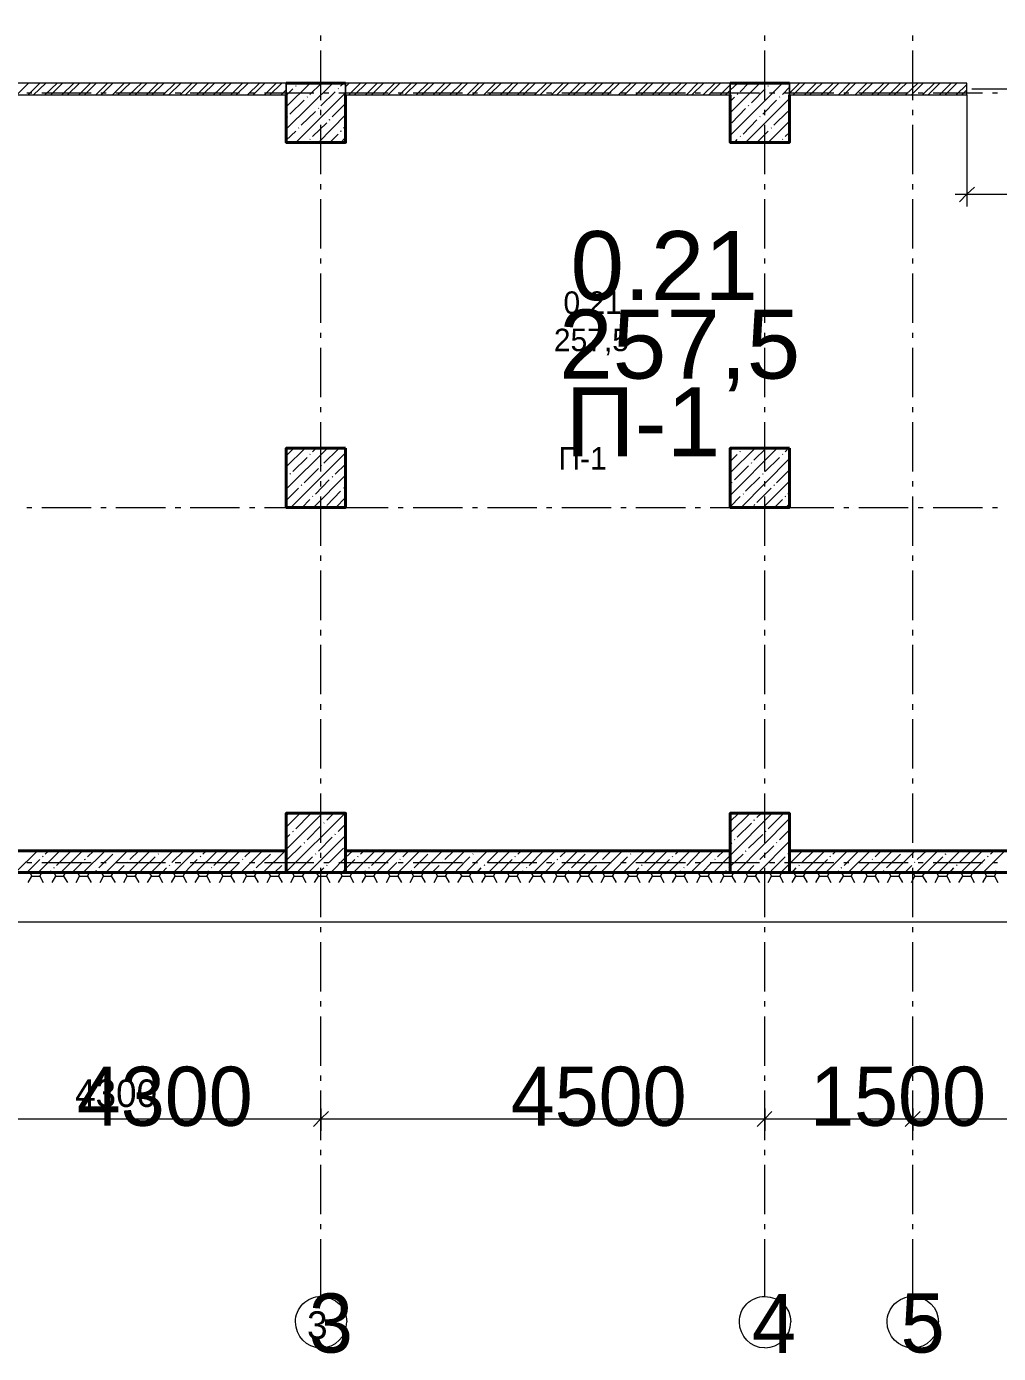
# Model space of a CAD drawing. Header units: millimetres. Extents: x -249154 to 415037, y -45458 to 354837.
# Drawn here: x -225100 to -215240, y -3469 to 9990 of the extents above; entities that cross this region are included whole.
import ezdxf

# ---------------------------------------------------------------- set-up
doc = ezdxf.new("R2010")
doc.units = ezdxf.units.MM
doc.layers.add('PDF _Текст', color=7, linetype='Continuous')
doc.styles.get("Standard").update_dxf_attribs({"font": 'arial.ttf'})

msp = doc.modelspace()

# ---------------------------------------------------------------- linework, layer by layer
at = {"lineweight": 9}
for points in [[(-191611, 25247), (-191611, 25650), (-195996, 25650), (-195996, 29132), (-230738, 29132), (-230738, 909), (-191611, 909), (-191611, 1308)], [(-222113, 9844), (-222113, 9899)], [(-217610, 9844), (-217610, 9899)], [(-216110, 9844), (-216110, 9899)], [(-222113, 9242), (-222113, 9746)], [(-217610, 9242), (-217610, 9746)], [(-216110, 9242), (-216110, 9746)], [(-225197, 9297), (-225079, 9416)], [(-225095, 9319), (-225045, 9319)], [(-225083, 9297), (-224964, 9416)], [(-225028, 9297), (-224905, 9416)], [(-224943, 9319), (-224443, 9319)], [(-224913, 9297), (-224790, 9416)], [(-224854, 9297), (-224735, 9416)], [(-224740, 9297), (-224621, 9416)], [(-224685, 9297), (-224562, 9416)], [(-224570, 9297), (-224452, 9416)], [(-224511, 9297), (-224392, 9416)], [(-224396, 9297), (-224278, 9416)], [(-224346, 9319), (-224291, 9319)], [(-224341, 9297), (-224223, 9416)], [(-224227, 9297), (-224108, 9416)], [(-224193, 9319), (-223689, 9319)], [(-224172, 9297), (-224049, 9416)], [(-224058, 9297), (-223935, 9416)], [(-223998, 9297), (-223880, 9416)], [(-223884, 9297), (-223765, 9416)], [(-223829, 9297), (-223706, 9416)], [(-223714, 9297), (-223592, 9416)], [(-223655, 9297), (-223536, 9416)], [(-223592, 9319), (-223536, 9319)], [(-223541, 9297), (-223422, 9416)], [(-223486, 9297), (-223367, 9416)], [(-223439, 9319), (-222939, 9319)], [(-223371, 9297), (-223253, 9416)], [(-223316, 9297), (-223193, 9416)], [(-223202, 9297), (-223079, 9416)], [(-223143, 9297), (-223024, 9416)], [(-223028, 9297), (-222910, 9416)], [(-222973, 9297), (-222850, 9416)], [(-222859, 9297), (-222736, 9416)], [(-222837, 9319), (-222782, 9319)], [(-222799, 9297), (-222681, 9416)], [(-222685, 9297), (-222566, 9416)], [(-222685, 9319), (-222185, 9319)], [(-222630, 9297), (-222511, 9416)], [(-222516, 9297), (-222465, 9348)], [(-222465, 9403), (-222452, 9416)], [(-222465, 9174), (-222223, 9416)], [(-222465, 8950), (-221994, 9416)], [(-222465, 9416), (-222465, 9297)], [(-222465, 9289), (-222397, 9357)], [(-222367, 9386), (-222363, 9391)], [(-222367, 8814), (-221863, 9319)], [(-222342, 9416), (-222338, 9416)], [(-222227, 9302), (-222109, 9416)], [(-222113, 9187), (-221969, 9327)], [(-222083, 9319), (-222033, 9319)], [(-221939, 9357), (-221935, 9361)], [(-221931, 9319), (-221431, 9319)], [(-221914, 9386), (-221880, 9416)], [(-221863, 9378), (-221825, 9416)], [(-221863, 9297), (-221863, 9416)], [(-221829, 9297), (-221711, 9416)], [(-221774, 9297), (-221651, 9416)], [(-221660, 9297), (-221541, 9416)], [(-221600, 9297), (-221482, 9416)], [(-221486, 9297), (-221367, 9416)], [(-221431, 9297), (-221312, 9416)], [(-221329, 9319), (-221279, 9319)], [(-221317, 9297), (-221198, 9416)], [(-221262, 9297), (-221139, 9416)], [(-221177, 9319), (-220677, 9319)], [(-221147, 9297), (-221024, 9416)], [(-221088, 9297), (-220969, 9416)], [(-220974, 9297), (-220855, 9416)], [(-220918, 9297), (-220796, 9416)], [(-220804, 9297), (-220685, 9416)], [(-220745, 9297), (-220626, 9416)], [(-220630, 9297), (-220512, 9416)], [(-220575, 9297), (-220457, 9416)], [(-220575, 9319), (-220524, 9319)], [(-220461, 9297), (-220342, 9416)], [(-220423, 9319), (-219923, 9319)], [(-220406, 9297), (-220283, 9416)], [(-220291, 9297), (-220169, 9416)], [(-220232, 9297), (-220114, 9416)], [(-220118, 9297), (-219999, 9416)], [(-220063, 9297), (-219940, 9416)], [(-219948, 9297), (-219825, 9416)], [(-219889, 9297), (-219770, 9416)], [(-219825, 9319), (-219770, 9319)], [(-219775, 9297), (-219656, 9416)], [(-219720, 9297), (-219601, 9416)], [(-219669, 9319), (-219169, 9319)], [(-219605, 9297), (-219487, 9416)], [(-219550, 9297), (-219427, 9416)], [(-219436, 9297), (-219313, 9416)], [(-219376, 9297), (-219258, 9416)], [(-219262, 9297), (-219143, 9416)], [(-219207, 9297), (-219084, 9416)], [(-219093, 9297), (-218970, 9416)], [(-219071, 9319), (-219016, 9319)], [(-219033, 9297), (-218915, 9416)], [(-218919, 9297), (-218800, 9416)], [(-218919, 9319), (-218415, 9319)], [(-218864, 9297), (-218745, 9416)], [(-218749, 9297), (-218631, 9416)], [(-218690, 9297), (-218571, 9416)], [(-218580, 9297), (-218457, 9416)], [(-218521, 9297), (-218402, 9416)], [(-218406, 9297), (-218288, 9416)], [(-218351, 9297), (-218228, 9416)], [(-218317, 9319), (-218262, 9319)], [(-218237, 9297), (-218114, 9416)], [(-218178, 9297), (-218059, 9416)], [(-218165, 9319), (-217665, 9319)], [(-218063, 9297), (-217961, 9399)], [(-218008, 9297), (-217961, 9344)], [(-217961, 9344), (-217885, 9416)], [(-217961, 9115), (-217661, 9416)], [(-217961, 8886), (-217432, 9416)], [(-217961, 9416), (-217961, 9297)], [(-217889, 9302), (-217885, 9306)], [(-217860, 9327), (-217775, 9416)], [(-217745, 9217), (-217606, 9357)], [(-217576, 9386), (-217572, 9391)], [(-217563, 9319), (-217508, 9319)], [(-217546, 9416), (-217546, 9416)], [(-217432, 9302), (-217360, 9374)], [(-217411, 9319), (-216911, 9319)], [(-217360, 9314), (-217258, 9416)], [(-217360, 9297), (-217360, 9416)], [(-217322, 9297), (-217203, 9416)], [(-217207, 9297), (-217089, 9416)], [(-217152, 9297), (-217029, 9416)], [(-217038, 9297), (-216915, 9416)], [(-216979, 9297), (-216860, 9416)], [(-216864, 9297), (-216746, 9416)], [(-216809, 9297), (-216691, 9416)], [(-216809, 9319), (-216758, 9319)], [(-216695, 9297), (-216576, 9416)], [(-216657, 9319), (-216157, 9319)], [(-216640, 9297), (-216517, 9416)], [(-216525, 9297), (-216402, 9416)], [(-216466, 9297), (-216347, 9416)], [(-216352, 9297), (-216233, 9416)], [(-216297, 9297), (-216174, 9416)], [(-216182, 9297), (-216059, 9416)], [(-216123, 9297), (-216004, 9416)], [(-216055, 9319), (-216004, 9319)], [(-216009, 9297), (-215890, 9416)], [(-215953, 9297), (-215835, 9416)], [(-215903, 9319), (-215403, 9319)], [(-215839, 9297), (-215720, 9416)], [(-215780, 9297), (-215661, 9416)], [(-215670, 9297), (-215559, 9403)], [(-215610, 9297), (-215559, 9348)], [(-215559, 9297), (-215559, 8289), (-215559, 8166)], [(-215509, 9357), (-214509, 9357)], [(-215301, 9319), (-215250, 9319)], [(-222427, 9102), (-222283, 9242)], [(-222253, 9272), (-222249, 9276)], [(-222138, 9158), (-222134, 9162)], [(-221999, 9073), (-221863, 9208)], [(-217961, 9230), (-217919, 9272)], [(-217945, 9013), (-217805, 9158)], [(-217805, 8814), (-217360, 9259)], [(-217775, 9187), (-217771, 9191)], [(-217631, 9102), (-217491, 9242)], [(-217462, 9272), (-217457, 9276)], [(-222456, 9073), (-222448, 9077)], [(-222312, 8988), (-222168, 9128)], [(-222138, 8814), (-221863, 9094)], [(-222113, 9090), (-222113, 9145)], [(-222028, 9043), (-222020, 9047)], [(-217830, 8899), (-217690, 9043)], [(-217661, 9073), (-217656, 9077)], [(-217610, 9090), (-217610, 9145)], [(-217576, 8814), (-217360, 9030)], [(-217517, 8988), (-217377, 9128)], [(-216110, 9090), (-216110, 9145)], [(-222465, 8836), (-222367, 8929)], [(-222342, 8958), (-222338, 8963)], [(-222198, 8874), (-222054, 9013)], [(-222113, 8492), (-222113, 8992)], [(-222024, 8814), (-221939, 8899)], [(-221914, 8929), (-221905, 8933)], [(-221884, 8958), (-221863, 8980)], [(-217690, 8814), (-217576, 8929)], [(-217610, 8492), (-217610, 8992)], [(-217546, 8958), (-217542, 8963)], [(-217402, 8874), (-217360, 8916)], [(-216110, 8492), (-216110, 8992)], [(-222227, 8844), (-222223, 8848)], [(-221910, 8814), (-221863, 8865)], [(-217915, 8814), (-217889, 8844)], [(-217860, 8874), (-217856, 8878)], [(-217432, 8844), (-217428, 8848)], [(-222113, 8336), (-222113, 8391)], [(-217610, 8336), (-217610, 8391)], [(-216110, 8336), (-216110, 8391)], [(-222113, 7738), (-222113, 8238)], [(-217610, 7738), (-217610, 8238)], [(-216110, 7738), (-216110, 8238)], [(-215678, 8289), (-214458, 8289), (-213340, 8289)], [(-222113, 7586), (-222113, 7637)], [(-217610, 7586), (-217610, 7637)], [(-216110, 7586), (-216110, 7637)], [(-222113, 6984), (-222113, 7484)], [(-217610, 6984), (-217610, 7484)], [(-216110, 6984), (-216110, 7484)], [(-222113, 6832), (-222113, 6883)], [(-217610, 6832), (-217610, 6883)], [(-216110, 6832), (-216110, 6883)], [(-222113, 6230), (-222113, 6730)], [(-217610, 6230), (-217610, 6730)], [(-216110, 6230), (-216110, 6730)], [(-222113, 6078), (-222113, 6129)], [(-217610, 6078), (-217610, 6129)], [(-216110, 6078), (-216110, 6129)], [(-222113, 5476), (-222113, 5976)], [(-217610, 5476), (-217610, 5976)], [(-216110, 5476), (-216110, 5976)], [(-222465, 5523), (-222274, 5713)], [(-222465, 5298), (-222045, 5713)], [(-222465, 5637), (-222388, 5713)], [(-222418, 5112), (-221863, 5667)], [(-222227, 5650), (-222223, 5654)], [(-222198, 5675), (-222160, 5713)], [(-222083, 5561), (-221939, 5705)], [(-217961, 5692), (-217936, 5713)], [(-217961, 5463), (-217707, 5713)], [(-217961, 5235), (-217483, 5713)], [(-217860, 5675), (-217856, 5684)], [(-217830, 5705), (-217822, 5713)], [(-217720, 5591), (-217597, 5713)], [(-217432, 5650), (-217428, 5654)], [(-217402, 5675), (-217368, 5713)], [(-222397, 5476), (-222253, 5620)], [(-222113, 5535), (-222109, 5540)], [(-221969, 5451), (-221863, 5552)], [(-217961, 5578), (-217889, 5650)], [(-217919, 5391), (-217775, 5535)], [(-217851, 5112), (-217360, 5607)], [(-217745, 5561), (-217741, 5569)], [(-217606, 5476), (-217462, 5620)], [(-222465, 5408), (-222456, 5421)], [(-222427, 5451), (-222422, 5455)], [(-222283, 5362), (-222138, 5506)], [(-222189, 5112), (-221863, 5438)], [(-222168, 5247), (-222028, 5391)], [(-221999, 5421), (-221994, 5425)], [(-217805, 5277), (-217661, 5421)], [(-217631, 5451), (-217627, 5455)], [(-217491, 5362), (-217360, 5493)], [(-222465, 5184), (-222342, 5307)], [(-222312, 5336), (-222308, 5341)], [(-222113, 5324), (-222113, 5379)], [(-222054, 5133), (-221914, 5277)], [(-221884, 5307), (-221880, 5311)], [(-217945, 5362), (-217940, 5366)], [(-217830, 5247), (-217826, 5252)], [(-217690, 5163), (-217546, 5307)], [(-217627, 5112), (-217360, 5379)], [(-217610, 5324), (-217610, 5379)], [(-217517, 5336), (-217512, 5341)], [(-217377, 5247), (-217360, 5264)], [(-216110, 5324), (-216110, 5379)], [(-222304, 5112), (-222227, 5192)], [(-222198, 5222), (-222194, 5226)], [(-222113, 4722), (-222113, 5222)], [(-221961, 5112), (-221863, 5213)], [(-217961, 5120), (-217860, 5222)], [(-217720, 5133), (-217712, 5141)], [(-217610, 4722), (-217610, 5222)], [(-217512, 5112), (-217432, 5192)], [(-217402, 5222), (-217398, 5226)], [(-217398, 5112), (-217360, 5150)], [(-216110, 4722), (-216110, 5222)], [(-225095, 5112), (-225045, 5112)], [(-224943, 5112), (-224443, 5112)], [(-224346, 5112), (-224291, 5112)], [(-224193, 5112), (-223689, 5112)], [(-223592, 5112), (-223536, 5112)], [(-223439, 5112), (-222939, 5112)], [(-222837, 5112), (-222782, 5112)], [(-222685, 5112), (-222185, 5112)], [(-222083, 5112), (-222033, 5112)], [(-221931, 5112), (-221431, 5112)], [(-221329, 5112), (-221279, 5112)], [(-221177, 5112), (-220677, 5112)], [(-220575, 5112), (-220524, 5112)], [(-220423, 5112), (-219923, 5112)], [(-219825, 5112), (-219770, 5112)], [(-219669, 5112), (-219169, 5112)], [(-219071, 5112), (-219016, 5112)], [(-218919, 5112), (-218415, 5112)], [(-218317, 5112), (-218262, 5112)], [(-218165, 5112), (-217665, 5112)], [(-217563, 5112), (-217508, 5112)], [(-217411, 5112), (-216911, 5112)], [(-216809, 5112), (-216758, 5112)], [(-216657, 5112), (-216157, 5112)], [(-216055, 5112), (-216004, 5112)], [(-215903, 5112), (-215403, 5112)], [(-215301, 5112), (-215250, 5112)], [(-222113, 4570), (-222113, 4625)], [(-217610, 4570), (-217610, 4625)], [(-216110, 4570), (-216110, 4625)], [(-222113, 3968), (-222113, 4472)], [(-217610, 3968), (-217610, 4472)], [(-216110, 3968), (-216110, 4472)], [(-222113, 3815), (-222113, 3871)], [(-217610, 3815), (-217610, 3871)], [(-216110, 3815), (-216110, 3871)], [(-222113, 3218), (-222113, 3718)], [(-217610, 3218), (-217610, 3718)], [(-216110, 3218), (-216110, 3718)], [(-222113, 3061), (-222113, 3116)], [(-217610, 3061), (-217610, 3116)], [(-216110, 3061), (-216110, 3116)], [(-222113, 2464), (-222113, 2964)], [(-217610, 2464), (-217610, 2964)], [(-216110, 2464), (-216110, 2964)], [(-222113, 2312), (-222113, 2362)], [(-217610, 2312), (-217610, 2362)], [(-216110, 2312), (-216110, 2362)], [(-222113, 1710), (-222113, 2210)], [(-217610, 1710), (-217610, 2210)], [(-216110, 1710), (-216110, 2210)], [(-222469, 1409), (-222465, 1418), (-221867, 2011)], [(-222465, 1871), (-222325, 2011)], [(-222465, 1642), (-222096, 2011)], [(-222465, 1985), (-222439, 2011)], [(-222367, 1854), (-222227, 1998)], [(-222083, 1909), (-222079, 1913)], [(-222054, 1939), (-221982, 2011)], [(-221939, 1824), (-221863, 1901)], [(-218131, 1409), (-217961, 1583), (-217534, 2011)], [(-217961, 1812), (-217758, 2011)], [(-217961, 1926), (-217872, 2011)], [(-217902, 1409), (-217360, 1956)], [(-217889, 1769), (-217745, 1909)], [(-217720, 1939), (-217712, 1943)], [(-217690, 1968), (-217644, 2011)], [(-217576, 1854), (-217432, 1998)], [(-222465, 1757), (-222427, 1795)], [(-222397, 1824), (-222393, 1829)], [(-222253, 1740), (-222113, 1884)], [(-222240, 1409), (-221863, 1786)], [(-222138, 1625), (-221999, 1769)], [(-221969, 1795), (-221965, 1803)], [(-217775, 1655), (-217631, 1795)], [(-217606, 1824), (-217597, 1829)], [(-217462, 1740), (-217360, 1841)], [(-225210, 1409), (-224990, 1630)], [(-224981, 1409), (-224761, 1630)], [(-224909, 1596), (-224875, 1630)], [(-224795, 1481), (-224651, 1625)], [(-224752, 1409), (-224532, 1630)], [(-224524, 1409), (-224303, 1630)], [(-224481, 1570), (-224418, 1630)], [(-224295, 1409), (-224075, 1630)], [(-224193, 1625), (-224189, 1630)], [(-224066, 1409), (-223846, 1630)], [(-224053, 1541), (-223960, 1630)], [(-223837, 1409), (-223617, 1630)], [(-223740, 1625), (-223731, 1630)], [(-223625, 1511), (-223503, 1630)], [(-223609, 1409), (-223388, 1630)], [(-223384, 1409), (-223164, 1630)], [(-223312, 1596), (-223274, 1630)], [(-223198, 1481), (-223054, 1625)], [(-223155, 1409), (-222935, 1630)], [(-222926, 1409), (-222706, 1630)], [(-222884, 1570), (-222821, 1630)], [(-222698, 1409), (-222477, 1630)], [(-222596, 1625), (-222592, 1630)], [(-222456, 1541), (-222312, 1680)], [(-222283, 1710), (-222278, 1714)], [(-222028, 1511), (-221884, 1655)], [(-222011, 1409), (-221863, 1562), (-221791, 1630)], [(-221783, 1409), (-221562, 1630)], [(-221711, 1596), (-221677, 1630)], [(-221600, 1481), (-221456, 1625)], [(-221554, 1409), (-221334, 1630)], [(-221329, 1409), (-221109, 1630)], [(-221283, 1570), (-221223, 1630)], [(-221101, 1409), (-220880, 1630)], [(-220999, 1625), (-220995, 1630)], [(-220872, 1409), (-220652, 1630)], [(-220855, 1541), (-220766, 1630)], [(-220643, 1409), (-220423, 1630)], [(-220541, 1625), (-220537, 1630)], [(-220427, 1511), (-220308, 1630)], [(-220414, 1409), (-220194, 1630)], [(-220186, 1409), (-219965, 1630)], [(-220114, 1596), (-220080, 1630)], [(-219999, 1481), (-219859, 1625)], [(-219957, 1409), (-219736, 1630)], [(-219728, 1409), (-219508, 1630)], [(-219686, 1570), (-219622, 1630)], [(-219503, 1409), (-219283, 1630)], [(-219402, 1625), (-219398, 1630)], [(-219275, 1409), (-219054, 1630)], [(-219258, 1541), (-219169, 1630)], [(-219046, 1409), (-218826, 1630)], [(-218944, 1625), (-218940, 1630)], [(-218830, 1511), (-218711, 1630)], [(-218817, 1409), (-218597, 1630)], [(-218588, 1409), (-218368, 1630)], [(-218516, 1596), (-218483, 1630)], [(-218402, 1481), (-218262, 1625)], [(-218360, 1409), (-218139, 1630)], [(-218089, 1570), (-218025, 1630)], [(-217961, 1697), (-217945, 1710)], [(-217919, 1740), (-217915, 1744)], [(-217805, 1625), (-217800, 1630)], [(-217673, 1409), (-217360, 1727)], [(-217661, 1541), (-217517, 1680)], [(-217491, 1710), (-217487, 1714)], [(-217449, 1409), (-217360, 1498), (-217229, 1630)], [(-217347, 1625), (-217343, 1630)], [(-217233, 1511), (-217114, 1630)], [(-217220, 1409), (-217000, 1630)], [(-216991, 1409), (-216771, 1630)], [(-216919, 1596), (-216885, 1630)], [(-216805, 1481), (-216661, 1625)], [(-216763, 1409), (-216542, 1630)], [(-216534, 1409), (-216314, 1630)], [(-216491, 1570), (-216428, 1630)], [(-216305, 1409), (-216085, 1630)], [(-216208, 1625), (-216199, 1630)], [(-216076, 1409), (-215856, 1630)], [(-216064, 1541), (-215970, 1630)], [(-215848, 1409), (-215627, 1630)], [(-215750, 1625), (-215742, 1630)], [(-215636, 1511), (-215517, 1630)], [(-215623, 1409), (-215403, 1630)], [(-215394, 1409), (-215174, 1630)], [(-215322, 1596), (-215288, 1630)], [(-225095, 1409), (-224964, 1541)], [(-225095, 1511), (-225045, 1511)], [(-224943, 1511), (-224443, 1511)], [(-224939, 1570), (-224930, 1574)], [(-224638, 1409), (-224536, 1511)], [(-224511, 1541), (-224502, 1545)], [(-224367, 1456), (-224223, 1596)], [(-224346, 1511), (-224291, 1511)], [(-224193, 1511), (-223689, 1511)], [(-224180, 1409), (-224108, 1481)], [(-224079, 1511), (-224075, 1515)], [(-223939, 1426), (-223795, 1570)], [(-223765, 1596), (-223761, 1600)], [(-223651, 1481), (-223647, 1486)], [(-223592, 1511), (-223536, 1511)], [(-223494, 1409), (-223367, 1541)], [(-223439, 1511), (-222939, 1511)], [(-223337, 1570), (-223333, 1574)], [(-223041, 1409), (-222939, 1511)], [(-222910, 1541), (-222905, 1545)], [(-222837, 1511), (-222782, 1511)], [(-222770, 1456), (-222626, 1596)], [(-222685, 1511), (-222185, 1511)], [(-222583, 1409), (-222511, 1481)], [(-222482, 1511), (-222477, 1515)], [(-222342, 1426), (-222198, 1570)], [(-222168, 1596), (-222164, 1600)], [(-222113, 1558), (-222113, 1608)], [(-222083, 1511), (-222033, 1511)], [(-222054, 1481), (-222050, 1486)], [(-221931, 1511), (-221431, 1511)], [(-221897, 1409), (-221863, 1447), (-221770, 1541)], [(-221740, 1570), (-221736, 1574)], [(-221444, 1409), (-221342, 1511)], [(-221329, 1511), (-221279, 1511)], [(-221312, 1541), (-221308, 1545)], [(-221177, 1511), (-220677, 1511)], [(-221168, 1456), (-221029, 1596)], [(-220986, 1409), (-220914, 1481)], [(-220885, 1511), (-220880, 1515)], [(-220741, 1426), (-220601, 1570)], [(-220575, 1511), (-220524, 1511)], [(-220571, 1596), (-220567, 1600)], [(-220457, 1481), (-220452, 1486)], [(-220423, 1511), (-219923, 1511)], [(-220300, 1409), (-220173, 1541)], [(-220143, 1570), (-220139, 1574)], [(-219842, 1409), (-219745, 1511)], [(-219825, 1511), (-219770, 1511)], [(-219715, 1541), (-219711, 1545)], [(-219669, 1511), (-219169, 1511)], [(-219571, 1456), (-219431, 1596)], [(-219389, 1409), (-219317, 1481)], [(-219287, 1511), (-219283, 1515)], [(-219143, 1426), (-219004, 1570)], [(-219071, 1511), (-219016, 1511)], [(-218974, 1596), (-218970, 1600)], [(-218919, 1511), (-218415, 1511)], [(-218860, 1481), (-218855, 1486)], [(-218703, 1409), (-218576, 1541)], [(-218546, 1570), (-218542, 1574)], [(-218317, 1511), (-218262, 1511)], [(-218245, 1409), (-218148, 1511)], [(-218165, 1511), (-217665, 1511)], [(-218118, 1541), (-218114, 1545)], [(-217974, 1456), (-217961, 1469), (-217830, 1596)], [(-217788, 1409), (-217720, 1481)], [(-217690, 1511), (-217686, 1515)], [(-217610, 1558), (-217610, 1608)], [(-217563, 1511), (-217508, 1511)], [(-217546, 1426), (-217402, 1570)], [(-217411, 1511), (-216911, 1511)], [(-217377, 1596), (-217373, 1600)], [(-217262, 1481), (-217258, 1486)], [(-217106, 1409), (-216974, 1541)], [(-216949, 1570), (-216945, 1574)], [(-216809, 1511), (-216758, 1511)], [(-216657, 1511), (-216157, 1511)], [(-216648, 1409), (-216547, 1511)], [(-216521, 1541), (-216517, 1545)], [(-216377, 1456), (-216233, 1596)], [(-216191, 1409), (-216119, 1481)], [(-216110, 1558), (-216110, 1608)], [(-216093, 1511), (-216089, 1515)], [(-216055, 1511), (-216004, 1511)], [(-215949, 1426), (-215805, 1570)], [(-215903, 1511), (-215403, 1511)], [(-215780, 1596), (-215771, 1600)], [(-215665, 1481), (-215657, 1486)], [(-215509, 1409), (-215377, 1541)], [(-215352, 1570), (-215343, 1574)], [(-215301, 1511), (-215250, 1511)], [(-225083, 1308), (-225045, 1371)], [(-225066, 1409), (-225045, 1371), (-224964, 1371), (-224930, 1308)], [(-224964, 1371), (-224943, 1409)], [(-224867, 1409), (-224850, 1426)], [(-224841, 1308), (-224803, 1371)], [(-224824, 1456), (-224816, 1460)], [(-224824, 1409), (-224803, 1371), (-224723, 1371), (-224685, 1308)], [(-224723, 1371), (-224701, 1409)], [(-224596, 1308), (-224562, 1371)], [(-224583, 1409), (-224562, 1371), (-224481, 1371), (-224443, 1308)], [(-224481, 1371), (-224460, 1409)], [(-224396, 1426), (-224388, 1430)], [(-224354, 1308), (-224320, 1371)], [(-224341, 1409), (-224320, 1371), (-224240, 1371), (-224202, 1308)], [(-224240, 1371), (-224219, 1409)], [(-224113, 1308), (-224079, 1371)], [(-224100, 1409), (-224079, 1371), (-223998, 1371), (-223960, 1308)], [(-223998, 1371), (-223973, 1409)], [(-223871, 1308), (-223833, 1371)], [(-223858, 1409), (-223833, 1371), (-223753, 1371), (-223719, 1308)], [(-223753, 1371), (-223731, 1409)], [(-223723, 1409), (-223681, 1456)], [(-223630, 1308), (-223592, 1371)], [(-223613, 1409), (-223592, 1371), (-223511, 1371), (-223477, 1308)], [(-223511, 1371), (-223490, 1409)], [(-223388, 1308), (-223350, 1371)], [(-223371, 1409), (-223350, 1371), (-223270, 1371), (-223236, 1308)], [(-223270, 1409), (-223253, 1426)], [(-223270, 1371), (-223248, 1409)], [(-223223, 1456), (-223219, 1460)], [(-223143, 1308), (-223109, 1371)], [(-223130, 1409), (-223109, 1371), (-223028, 1371), (-222990, 1308)], [(-223028, 1371), (-223007, 1409)], [(-222901, 1308), (-222867, 1371)], [(-222888, 1409), (-222867, 1371), (-222787, 1371), (-222749, 1308)], [(-222795, 1426), (-222791, 1430)], [(-222787, 1371), (-222765, 1409)], [(-222660, 1308), (-222626, 1371)], [(-222647, 1409), (-222626, 1371), (-222545, 1371), (-222507, 1308)], [(-222545, 1371), (-222524, 1409)], [(-222418, 1308), (-222384, 1371)], [(-222405, 1409), (-222384, 1371), (-222299, 1371), (-222266, 1308)], [(-222299, 1371), (-222278, 1409)], [(-222177, 1308), (-222138, 1371)], [(-222164, 1409), (-222138, 1371), (-222058, 1371), (-222024, 1308)], [(-222126, 1409), (-222083, 1456)], [(-222113, 956), (-222113, 1456)], [(-222058, 1371), (-222037, 1409)], [(-221935, 1308), (-221897, 1371)], [(-221918, 1409), (-221897, 1371), (-221817, 1371), (-221783, 1308)], [(-221817, 1371), (-221795, 1409)], [(-221694, 1308), (-221656, 1371)], [(-221677, 1409), (-221656, 1371), (-221575, 1371), (-221541, 1308)], [(-221668, 1409), (-221656, 1426)], [(-221626, 1456), (-221622, 1460)], [(-221575, 1371), (-221554, 1409)], [(-221448, 1308), (-221414, 1371)], [(-221435, 1409), (-221414, 1371), (-221334, 1371), (-221295, 1308)], [(-221334, 1371), (-221312, 1409)], [(-221207, 1308), (-221173, 1371)], [(-221198, 1426), (-221194, 1430)], [(-221194, 1409), (-221173, 1371), (-221092, 1371), (-221054, 1308)], [(-221092, 1371), (-221071, 1409)], [(-220965, 1308), (-220931, 1371)], [(-220952, 1409), (-220931, 1371), (-220851, 1371), (-220813, 1308)], [(-220851, 1371), (-220825, 1409)], [(-220724, 1308), (-220685, 1371)], [(-220711, 1409), (-220685, 1371), (-220605, 1371), (-220571, 1308)], [(-220605, 1371), (-220584, 1409)], [(-220529, 1409), (-220486, 1456)], [(-220482, 1308), (-220444, 1371)], [(-220465, 1409), (-220444, 1371), (-220363, 1371), (-220330, 1308)], [(-220363, 1371), (-220342, 1409)], [(-220241, 1308), (-220202, 1371)], [(-220224, 1409), (-220202, 1371), (-220122, 1371), (-220088, 1308)], [(-220122, 1371), (-220101, 1409)], [(-220071, 1409), (-220058, 1426)], [(-220029, 1456), (-220025, 1460)], [(-219999, 1308), (-219961, 1371)], [(-219982, 1409), (-219961, 1371), (-219881, 1371), (-219842, 1308)], [(-219881, 1371), (-219859, 1409)], [(-219753, 1308), (-219720, 1371)], [(-219741, 1409), (-219720, 1371), (-219639, 1371), (-219601, 1308)], [(-219639, 1371), (-219618, 1409)], [(-219601, 1426), (-219597, 1430)], [(-219512, 1308), (-219478, 1371)], [(-219499, 1409), (-219478, 1371), (-219398, 1371), (-219359, 1308)], [(-219398, 1371), (-219376, 1409)], [(-219270, 1308), (-219237, 1371)], [(-219258, 1409), (-219237, 1371), (-219156, 1371), (-219118, 1308)], [(-219156, 1371), (-219131, 1409)], [(-219029, 1308), (-218991, 1371)], [(-219016, 1409), (-218991, 1371), (-218910, 1371), (-218877, 1308)], [(-218932, 1409), (-218889, 1456)], [(-218910, 1371), (-218889, 1409)], [(-218788, 1308), (-218749, 1371)], [(-218771, 1409), (-218749, 1371), (-218669, 1371), (-218635, 1308)], [(-218669, 1371), (-218648, 1409)], [(-218546, 1308), (-218508, 1371)], [(-218529, 1409), (-218508, 1371), (-218427, 1371), (-218394, 1308)], [(-218474, 1409), (-218461, 1426)], [(-218432, 1456), (-218427, 1460)], [(-218427, 1371), (-218406, 1409)], [(-218300, 1308), (-218266, 1371)], [(-218288, 1409), (-218266, 1371), (-218186, 1371), (-218148, 1308)], [(-218186, 1371), (-218165, 1409)], [(-218059, 1308), (-218025, 1371)], [(-218046, 1409), (-218025, 1371), (-217945, 1371), (-217906, 1308)], [(-218004, 1426), (-218000, 1430)], [(-217945, 1371), (-217923, 1409)], [(-217817, 1308), (-217784, 1371)], [(-217805, 1409), (-217784, 1371), (-217703, 1371), (-217665, 1308)], [(-217703, 1371), (-217682, 1409)], [(-217610, 956), (-217610, 1456)], [(-217576, 1308), (-217542, 1371)], [(-217563, 1409), (-217542, 1371), (-217457, 1371), (-217423, 1308)], [(-217457, 1371), (-217436, 1409)], [(-217334, 1409), (-217292, 1456)], [(-217334, 1308), (-217296, 1371)], [(-217322, 1409), (-217296, 1371), (-217216, 1371), (-217182, 1308)], [(-217216, 1371), (-217195, 1409)], [(-217093, 1308), (-217055, 1371)], [(-217076, 1409), (-217055, 1371), (-216974, 1371), (-216941, 1308)], [(-216974, 1371), (-216953, 1409)], [(-216877, 1409), (-216860, 1426)], [(-216852, 1308), (-216813, 1371)], [(-216835, 1456), (-216830, 1460)], [(-216835, 1409), (-216813, 1371), (-216733, 1371), (-216699, 1308)], [(-216733, 1371), (-216712, 1409)], [(-216606, 1308), (-216572, 1371)], [(-216593, 1409), (-216572, 1371), (-216491, 1371), (-216453, 1308)], [(-216491, 1371), (-216470, 1409)], [(-216407, 1426), (-216402, 1430)], [(-216364, 1308), (-216330, 1371)], [(-216352, 1409), (-216330, 1371), (-216250, 1371), (-216212, 1308)], [(-216250, 1371), (-216229, 1409)], [(-216123, 1308), (-216089, 1371)], [(-216110, 956), (-216110, 1456)], [(-216110, 1409), (-216089, 1371), (-216009, 1371), (-215970, 1308)], [(-216009, 1371), (-215983, 1409)], [(-215881, 1308), (-215848, 1371)], [(-215869, 1409), (-215848, 1371), (-215763, 1371), (-215729, 1308)], [(-215763, 1371), (-215742, 1409)], [(-215733, 1409), (-215691, 1456)], [(-215640, 1308), (-215602, 1371)], [(-215623, 1409), (-215602, 1371), (-215521, 1371), (-215487, 1308)], [(-215521, 1371), (-215500, 1409)], [(-215398, 1308), (-215360, 1371)], [(-215382, 1409), (-215360, 1371), (-215280, 1371), (-215246, 1308)], [(-215280, 1409), (-215263, 1426)], [(-215280, 1371), (-215259, 1409)], [(-222113, 803), (-222113, 854)], [(-217610, 803), (-217610, 854)], [(-216110, 803), (-216110, 854)], [(-222113, 202), (-222113, 702)], [(-217610, 202), (-217610, 702)], [(-216110, 202), (-216110, 702)], [(-222113, 49), (-222113, 104)], [(-217610, 49), (-217610, 104)], [(-216110, 49), (-216110, 104)], [(-222113, -552), (-222113, -52)], [(-217610, -552), (-217610, -52)], [(-216110, -552), (-216110, -52)], [(-222113, -705), (-222113, -650)], [(-217610, -705), (-217610, -650)], [(-216110, -705), (-216110, -650)], [(-222113, -1306), (-222113, -802)], [(-217610, -1306), (-217610, -802)], [(-216110, -1306), (-216110, -802)], [(-222113, -984), (-222113, -1090), (-222113, -1209)], [(-217610, -984), (-217610, -1090), (-217610, -1209)], [(-216110, -984), (-216110, -1090), (-216110, -1209)], [(-230141, -1090), (-226417, -1090), (-222113, -1090), (-217610, -1090), (-216110, -1090), (-213107, -1090), (-211607, -1090), (-207904, -1090), (-204202, -1090), (-200499, -1090), (-196797, -1090), (-191794, -1090), (-191340, -1090), (-187739, -1090), (-186939, -1090), (-182435, -1090), (-181635, -1090), (-177932, -1090), (-175632, -1090), (-173429, -1090), (-169629, -1090)], [(-222113, -1459), (-222113, -1404)], [(-217610, -1459), (-217610, -1404)], [(-216110, -1459), (-216110, -1404)], [(-222113, -2056), (-222113, -1556)], [(-217610, -2056), (-217610, -1556)], [(-216110, -2056), (-216110, -1556)], [(-222113, -2209), (-222113, -2158)], [(-217610, -2209), (-217610, -2158)], [(-216110, -2209), (-216110, -2158)]]:
    msp.add_lwpolyline(points, dxfattribs=at)
at = {"lineweight": 40}
for points in [[(-226396, 9416), (-226815, 9416), (-226815, 9196), (-226616, 9196), (-226616, 1630), (-230018, 1630), (-230018, 9196), (-228268, 9196), (-228268, 9416), (-230018, 9416), (-230018, 12420), (-230238, 12420), (-230238, 1409), (-230018, 1409), (-226616, 1409), (-226396, 1409), (-222465, 1409), (-222465, 1630), (-226396, 1630), (-226396, 9196), (-226396, 9297)], [(-221863, 9416), (-222465, 9416)], [(-222465, 9297), (-222465, 8814), (-221863, 8814), (-221863, 9297)], [(-217360, 9416), (-217961, 9416)], [(-217961, 9297), (-217961, 8814), (-217360, 8814), (-217360, 9297)]]:
    msp.add_lwpolyline(points, dxfattribs=at)
at = {"lineweight": 9}
for points in [[(-226396, 9297), (-222465, 9297), (-222465, 9416), (-226396, 9416)], [(-221863, 9297), (-217961, 9297), (-217961, 9416), (-221863, 9416)], [(-217360, 9297), (-215559, 9297), (-215559, 9416), (-217360, 9416)]]:
    msp.add_lwpolyline(points, close=True, dxfattribs=at)
at = {"lineweight": 18}
for points in [[(-215483, 8361), (-215559, 8289), (-215636, 8213)], [(-222037, -1014), (-222113, -1090), (-222189, -1166)], [(-217538, -1014), (-217610, -1090), (-217686, -1166)], [(-216034, -1014), (-216110, -1090), (-216186, -1166)]]:
    msp.add_lwpolyline(points, dxfattribs=at)
at = {"lineweight": 40}
for points in [[(-221863, 5713), (-222465, 5713), (-222465, 5112), (-221863, 5112)], [(-217360, 5713), (-217961, 5713), (-217961, 5112), (-217360, 5112)], [(-221863, 1409), (-221863, 2011), (-222465, 2011), (-222465, 1409)], [(-217360, 1409), (-217360, 2011), (-217961, 2011), (-217961, 1409)], [(-221863, 1409), (-217961, 1409), (-217961, 1630), (-221863, 1630)], [(-217360, 1409), (-213458, 1409), (-213458, 1630), (-217360, 1630)]]:
    msp.add_lwpolyline(points, close=True, dxfattribs=at)
at = {"lineweight": 9}
for points in [[(-222371, -3149, -0.418033), (-222113, -2891), (-222113, -2310)], [(-217868, -3149, -0.418033), (-217610, -2891), (-217610, -2310)], [(-216369, -3149, -0.418033), (-216110, -2891), (-216110, -2310)]]:
    msp.add_lwpolyline(points, format="xyb", dxfattribs=at)
for centre in [(-222114, -3148), (-217611, -3148), (-216111, -3148)]:
    msp.add_arc(centre, 264, 270.2862, 359.7138, dxfattribs=at)
for points in [[(-222113, -2891), (-221969, -2891), (-221850, -3005), (-221850, -3149)], [(-217610, -2891), (-217466, -2891), (-217347, -3005), (-217347, -3149)], [(-216110, -2891), (-215966, -2891), (-215848, -3005), (-215848, -3149)], [(-222113, -3412), (-222257, -3412), (-222371, -3293), (-222371, -3149)], [(-217610, -3412), (-217754, -3412), (-217868, -3293), (-217868, -3149)], [(-216110, -3412), (-216254, -3412), (-216369, -3293), (-216369, -3149)]]:
    msp.add_open_spline(points, degree=3, dxfattribs=at)

# ---------------------------------------------------------------- texts
at = {"char_height": 700, "attachment_point": 4}
for s, insert in [('0.21', (-219582, 7560)), ('257,5', (-219697, 6704)), ('П-1', (-219633, 5982))]:
    msp.add_mtext(s, dxfattribs=dict(at, insert=insert))
at = {"char_height": 600, "attachment_point": 4, "style": ''}
for s, insert in [('4300', (-224590, -864)), ('4500', (-220188, -864)), ('1500', (-217151, -864)), ('3', (-222235, -3164)), ('4', (-217740, -3164)), ('5', (-216232, -3164))]:
    msp.add_mtext(s, dxfattribs=dict(at, insert=insert))
at = {"layer": 'PDF _Текст', "attachment_point": 4, "style": ''}
for s, insert, char_height in [('0.21', (-219653, 7188), 227.7), ('257,5', (-219750, 6790), 227.7), ('П-1', (-219703, 5610), 227.7), ('4300', (-224607, -831), 279.4), ('3', (-222254, -3183), 280)]:
    msp.add_mtext(s, dxfattribs=dict(at, insert=insert, char_height=char_height))

doc.saveas('drawing.dxf')
